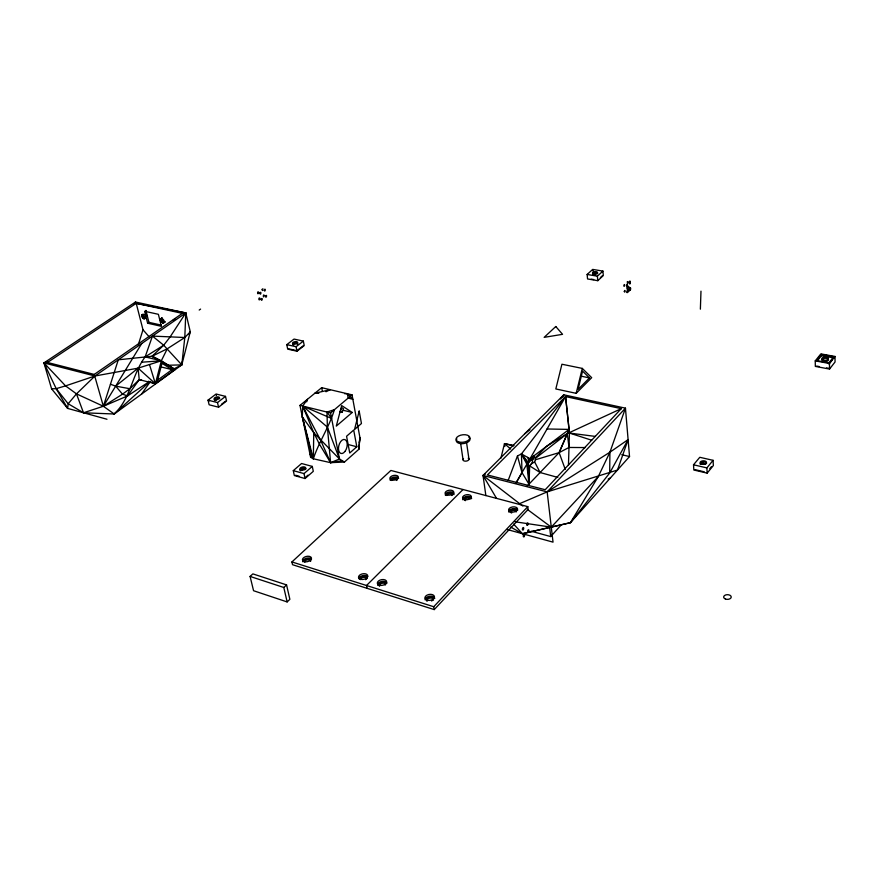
<?xml version="1.0" encoding="UTF-8"?>
<svg xmlns="http://www.w3.org/2000/svg" width="879" height="879" viewBox="0 0 879 879"><rect width="100%" height="100%" fill="white"/><g stroke="black" fill="none" stroke-linecap="round" stroke-linejoin="round"><path stroke-width="1.32" d="M510.743 527.07L522.445 533.718L570.427 522.686L609.674 473.023L609.927 452.202L625.452 408.164L563.758 394.803L483.032 475.451L485.867 495.613M342.261 460.684L330.603 462.662L327.384 427.117L326.988 412.053L334.416 409.68C329.317 426.798 318.956 441.796 313.331 458.783L310.606 457.311L299.981 405.406L321.67 387.683L352.029 394.847L359.95 437.709L358.764 449.367L344.48 462.024L330.603 462.662L313.331 458.783L313.759 432.71L302.695 406.076L307.452 399.308L306.716 401.813M358.819 446.092L358.764 449.367L359.918 437.544M568.46 465.002L569.438 433.05L565.571 396.572L621.277 408.658L545.211 489.724L487.373 474.946L565.571 396.572L569.438 433.05L591.666 440.214M700.376 309.177L700.981 291.158M534.377 457.146L533.784 455.915L532.707 459.343A2.846 1.34 -76.5 0 0 532.63 462.002L529.685 465.903L528.982 484.164L527.136 486.098M47.741 361.467L43.95 362.906L56.19 388.639L68.177 403.758L83.494 412.778L114.215 413.998L181.788 364.884L184.799 337.514L185.788 312.935L135.487 302.035L43.95 362.906L51.597 388.848L67.628 408.405L106.985 419.25M141.64 315.583C146.705 310.309 145.98 325.34 141.64 315.583L142.98 314.221L141.684 315.089M585.249 447.565L568.999 447.466L559.121 452.63L528.982 484.164L528.224 463.958L530.048 458.728L565.571 396.572L521.434 453.938L526.851 464.211L529.685 465.903L532.85 462.42A2.846 1.34 -76.5 0 0 535.322 459.805L535.234 457.871L546.65 446.268L567.296 433.578L621.277 408.658M160.363 319.747C160.945 316.671 164.977 320.154 164.197 322.186L162.857 322.934L160.648 320.89L160.363 319.747L162.186 317.704L160.604 318.857M627.782 282.577L627.397 281.544L627.419 283.39M527.708 457.421L529.18 461.827L532.707 459.343L533.784 455.915M576.174 393.331L582.294 368.4L561.923 364.236L555.825 388.957L576.174 393.331L591.688 377.673L582.294 368.4M500.898 458.168L504.502 443.609L513.874 445.576M173.218 369.224L181.788 364.884L190.282 331.779L185.788 312.935L136.223 303.343L47.466 362.467L43.95 362.906L65.551 385.881L76.484 393.869L103.37 406.263L114.215 413.998L149.188 382.2M47.466 362.467L94.251 374.432L103.37 406.263L122.544 394.155L129.839 388.727L139.234 379.651L155.396 383.738L161.34 360.797L152.045 356.27L118.291 359.808L103.37 406.263L83.494 412.778L76.484 393.869L94.976 375.992L185.788 312.935L182.371 313.363L136.223 303.343L135.487 302.035L133.894 304.178M148.386 381.244L155.396 383.738L157.605 380.146L161.967 363.291L161.34 360.797L145.145 356.885C131.938 374.586 130.861 398.429 114.215 413.998M138.19 345.095L142.991 329.779L136.223 303.343M496.558 498.415L483.032 475.451L547.156 491.888L609.927 452.202L628.111 439.61L617.487 470.034L547.156 491.888L519.621 503.645L483.032 475.451L485.329 474.067M189.205 334.24L190.282 331.779L184.799 337.514L152.441 336.097L145.145 356.885L163.692 345.216L169.999 337.107L185.788 312.935M342.206 412.24L343.513 408.768L341.788 407.625L340.481 411.108L342.206 412.24L339.657 411.625M508.216 480.275L517.456 455.97L521.434 453.938L530.048 458.728L532.707 459.343M258.723 293.07C257.162 295.663 257.228 290.136 258.767 292.278M547.035 428.985L569.131 429.402L559.121 452.63L565.263 469.397M562.637 397.22L563.758 394.803L560.516 399M359.269 442.576L359.95 437.709M513.622 524.082L522.445 533.718L570.427 522.686L598.258 476.583L609.927 452.202M161.351 360.72L167.296 348.754L184.799 337.514M624.584 285.983C623.09 287.686 624.332 282.73 624.749 285.236M259.975 299.354C258.415 301.563 258.525 296.487 260.041 298.322M609.674 473.023L628.111 439.61M516.061 483.054L522.038 472.66L521.434 453.938L528.598 462.739M515.896 483.01L526.851 464.211L528.224 463.958L521.434 453.938M141.706 343.546L103.37 406.263L127.521 395.935L148.936 381.871M627.573 290.773C627.419 286.785 624.057 281.983 630.188 288.18L627.221 290.927L627.024 292.63L627.529 290.74L630.54 289.652L630.529 287.851L630.287 289.817M628.056 289.048C626.804 290.323 627.551 286.224 628.276 287.851M141.486 394.177L150.441 381.442M51.597 388.848L56.19 388.639L65.551 385.881L94.976 375.992L138.091 368.158L155.396 383.738L175.086 369.433L161.34 360.797L138.091 368.158L139.234 379.651L127.521 395.935L122.544 394.155L115.676 386.134L110.446 384.233M829.523 369.059L835.05 361.994L835.017 356.467L820.854 353.885L815.251 360.873L815.327 366.4L829.523 369.059L829.479 363.499L835.017 356.467M828.93 362.829L833.753 356.72L821.425 354.468L816.558 360.544L828.93 362.829L828.941 364.027M829.743 363.005L832.149 359.95M817.393 360.731L821.447 355.665L821.425 354.468M629.88 282.071C628.935 289.07 632.968 274.567 626.804 285.016M709.803 468.628L711.342 466.738M707.166 473.133L713.352 465.551L713.078 460.332L699.783 457.289L693.52 464.782L693.839 470.012L707.166 473.133L706.881 467.892L713.078 460.332M76.484 393.869L68.177 403.758L67.628 408.405L56.19 388.639M570.427 522.686L629.529 456.542L625.452 408.164L547.156 491.888L553.034 542.145L506.974 529.455M531.125 531.213L550.726 536.575L561.505 524.587M515.006 521.785L551.276 527.158L598.258 476.583M434.226 609.597L528.147 509.391L527.796 506.634L390.88 470.452L291.916 561.945L292.531 564.703L434.226 609.597L433.743 606.73L527.796 506.634M589.479 377.904L578.063 389.408L582.557 371.103L589.479 377.904L580.634 376.069M463.024 489.526L366.499 585.502L367.048 588.315M287.136 601.928L289.872 599.324L286.565 584.898L252.866 573.888L250.086 576.426L253.559 590.721L287.136 601.928L283.807 587.491L250.086 576.426M168.372 365.246L181.788 364.884L163.692 345.216L152.045 356.27L158.956 360.225M627.485 292.553L630.419 289.762M283.807 587.491L286.565 584.898M600.39 277.544L602.313 275.775M597.797 280.687L603.313 275.577L602.917 271.095L592.688 269.403L587.128 274.457L587.557 278.951L597.797 280.687L597.39 276.182L602.917 271.095M263.865 296.805C262.986 297.926 263.26 292.982 264.447 295.762M356.808 446.752L349.743 452.993L346.568 436.248L353.699 430.051L356.808 446.752L347.688 444.4M305.057 478.539L313.298 471.342L312.287 466.408L301.574 463.508L293.289 470.639L294.333 475.561L305.057 478.539L304.024 473.594L312.287 466.408M305.958 476.934L308.002 475.143M357.171 427.04L357.863 426.436M300.75 470.803L302.794 469.023L305.123 469.661M310.606 457.311L312.32 455.827M352.237 412.471L336.283 426.117L341.678 405.582L352.237 412.471L343.03 410.229M299.981 405.406L330.548 412.932L352.029 394.847M138.091 368.158L115.676 386.134L129.839 388.727M524.785 433.732L529.96 429.666M535.355 458.431L567.296 433.578M297.959 349.864L303.2 345.799M297.014 351.215L304.244 345.601L303.343 341.107L294.047 339.074L286.785 344.645L287.708 349.139L297.014 351.215L296.102 346.7L303.343 341.107M221.497 404.296L225.485 401.22M218.574 407.208L226.584 401.011L225.507 396.374L216.08 394.012L208.026 400.165L209.136 404.79L218.574 407.208L217.476 402.56L208.026 400.165M217.476 402.56L225.507 396.374M215.3 400.681L217.289 399.154M530.048 458.728L569.131 429.402L559.121 452.63L535.322 459.805M157.605 380.146L172.086 369.63L175.086 369.433L162.417 362.192M262.656 290.564L261.81 289.576L262.931 288.773M199.203 310.056L200.588 309.089M163.714 322.846L165.098 321.868M94.251 374.432L182.371 313.363M160.967 321.472L162.252 320.582L161.659 318.857M161.373 321.989L162.67 321.11L164.999 321.956M161.846 322.428L163.142 321.538M162.351 322.747L163.637 321.868M162.857 322.934L164.142 322.044M163.318 322.967L164.604 322.077M160.417 319.253L161.703 318.363M160.439 320.308L161.736 319.418M160.648 320.89L161.934 320M147.628 323.219L161.373 326.318L158.385 314.308L144.595 311.265L147.628 323.219L148.914 322.34L161.406 325.142M143.123 318.242L144.409 317.374L145.398 317.868L144.112 318.736M143.618 318.561L144.903 317.682M141.728 316.132L142.925 314.704M141.926 316.715L143.013 315.264M142.244 317.286L143.541 316.418L143.222 315.847M142.651 317.813L144.409 317.374M608.169 479.121L610.553 477.78M167.296 348.754L152.045 356.27L158.78 359.983M325.944 391.748L330.196 389.694L314.836 393.265L318.791 393.276M171.504 371.081L175.086 369.433L171.372 368.532M326.988 412.053L331.625 418.459L302.695 406.076L302.321 416.833L313.759 432.71L319.363 444.06L330.603 462.662L339.481 459.014L344.48 462.024M46.598 362.236L43.95 362.906L94.976 375.992M141.816 362.203L161.34 360.797M344.634 393.693L347.37 393.748L352.864 399.33L348.205 398.077L347.37 393.748M139.234 379.651L141.497 379.794M569.581 433.094L595.424 436.423M595.962 274.709L593.424 274.281L593.215 271.941M587.128 274.457L597.39 276.182M591.149 279.137L593.699 279.566M821.447 355.665L833.753 357.907M822.722 360.203L826.414 360.884M815.251 360.873L829.479 363.499M816.635 366.071L819.107 366.532M826.513 367.916L828.974 368.378M286.785 344.645L296.102 346.7M288.817 348.875L296.915 350.677M701.409 462.793L704.068 463.409M700.563 463.134L705.694 464.321M693.52 464.782L706.881 467.892M695.146 469.672L704.156 471.781M621.739 454.718L629.529 456.542M504.865 446.422L504.502 443.609L513.622 445.818M160.923 366.906L172.086 369.63L161.967 363.291M293.289 470.639L304.024 473.594M529.685 465.903L540.113 472.528L557.813 477.418M295.608 475.242L299.102 476.209M291.916 561.945L433.743 606.73M161.033 361.214L168.889 365.543M468.188 458.157L468.639 458.464A2.989 1.637 -8.2 0 1 467.024 460.937A2.989 1.637 -8.2 0 1 463.112 460.135L460.728 444.005M519.621 503.645L522.895 506.084M527.257 509.326L551.276 527.158M152.441 336.097L163.692 345.216M504.502 443.609L510.633 449.026M310.001 454.322L313.331 458.783L313.232 456.322M330.548 412.932L339.481 459.014L313.759 432.71M142.991 329.779L149.133 336.8M534.597 461.805L540.113 472.528M330.603 462.662L320.857 440.72L302.695 406.076L327.384 427.117L339.481 459.014M146.463 315.495L146.672 316.077L145.892 310.397L148.914 322.34M149.485 364.554L155.396 383.738M517.456 455.97L521.983 472.572L528.982 484.164L526.851 464.211M313.331 458.783L302.321 416.833L311.99 456.267M161.165 319.429L161.758 321.824M209.213 399.879L209.444 400.879M216.201 394.539L216.443 395.528M321.67 387.683L322.318 391.045M466.507 442.236L468.979 459.256M567.329 433.567L568.999 447.466M549.661 527.521L550.726 536.575M593.017 269.809L593.105 270.776M181.766 362.192L181.788 364.884M533.267 458.058A2.846 1.34 -76.5 0 1 535.234 457.871M173.185 320.275A5.219 3.142 54 0 1 175.47 319.352M391.748 480.165A3.076 1.692 -10.1 0 1 394.462 478.703A3.076 1.692 -10.1 0 1 397.352 479.33M366.95 578.624A3.362 2.022 -11.7 0 0 363.565 577.349A3.362 2.022 -11.7 0 0 360.368 579.602A3.362 2.022 -11.6 0 1 363.368 576.327A3.362 2.022 -11.6 0 1 366.587 578.679M446.884 495.152A3.142 1.769 -8.7 0 1 449.598 493.635A3.142 1.769 -8.7 0 1 452.619 494.295M310.759 561.044A3.296 1.923 -13 0 0 307.551 559.824A3.296 1.923 -13 0 0 304.343 562A3.296 1.923 -13 0 1 307.342 558.824A3.296 1.923 -13 0 1 310.331 561.077M391.682 480.483A3.076 1.692 -10.1 0 1 394.286 477.736A3.076 1.692 -10.1 0 1 397.297 479.648M396.934 480.088A3.076 1.692 -10.1 0 1 396.407 480.483M366.169 579.195A3.362 2.022 -11.6 0 1 365.576 579.668M446.917 495.503A3.142 1.769 -8.7 0 1 449.455 492.658A3.142 1.769 -8.7 0 1 452.663 494.646M452.311 495.108A3.142 1.769 -8.7 0 1 451.784 495.514M390.243 480.363A4.296 2.373 -10.1 0 1 393.682 477.165A4.296 2.373 -10.1 0 1 398.626 478.484M445.455 495.448A4.395 2.483 -8.7 0 1 449.784 491.899A4.395 2.483 -8.7 0 1 453.894 494.668M358.852 578.668A4.714 2.824 -11.6 0 1 362.73 575.635A4.714 2.824 -11.6 0 1 367.708 576.624M302.837 561.802A4.615 2.681 -13 0 1 306.167 558.319A4.615 2.681 -13 0 1 311.518 559.11M592.655 273.666A2.538 1.143 -5.6 0 1 595.709 272.578A2.538 1.143 -5.6 0 1 597.577 273.819M593.38 274.72A2.538 1.143 -5.6 0 1 592.962 274.512M300.288 470.617A2.989 1.593 -12.1 0 1 300.102 470.232M300.102 469.815A2.989 1.593 -12.1 0 1 303.024 467.969A2.989 1.593 -12.1 0 1 305.936 468.936M297.629 343.953A2.604 1.209 -11.2 0 1 297.289 344.282M293.685 345.062A2.604 1.209 -11.2 0 1 293.223 344.898M292.729 344.063A2.604 1.209 -11.2 0 1 295.289 342.612A2.604 1.209 -11.2 0 1 297.816 343.293M214.784 400.428A2.747 1.329 -13.1 0 1 216.102 398.154A2.747 1.329 -13.1 0 1 219.695 398.681M700.365 464.365A3.197 1.769 -2.3 0 1 702.684 461.98A3.197 1.769 -2.3 0 1 706.562 463.442M464.343 499.668A3.164 1.802 -8.3 0 1 467.068 498.14A3.164 1.802 -8.3 0 1 470.122 498.8M510.38 511.974A3.23 1.868 -7.1 0 1 513.094 510.413A3.23 1.868 -7.1 0 1 516.27 511.095M379.256 586.018A3.384 2.055 -11.2 0 1 381.563 583.403A3.384 2.055 -11.2 0 1 385.595 584.008M426.787 601.005A3.45 2.143 -9.9 0 1 429.908 598.105A3.45 2.143 -9.9 0 1 433.556 600.005M465.507 500.623A3.164 1.802 -8.3 0 1 464.409 500.041M464.123 499.624A3.164 1.802 -8.3 0 1 466.914 497.151A3.164 1.802 -8.3 0 1 470.342 498.69M516.423 511.49A3.23 1.868 -7.1 0 1 516.083 511.974M511.677 512.973A3.23 1.868 -7.1 0 1 511.018 512.732M510.216 511.941A3.23 1.868 -7.1 0 1 512.962 509.402A3.23 1.868 -7.1 0 1 516.544 510.996M385.518 584.557A3.384 2.055 -11.2 0 1 385.112 585.084M379.794 585.875A3.384 2.055 -11.2 0 1 381.365 582.37A3.384 2.055 -11.2 0 1 385.705 584.008M427.403 600.884A3.45 2.143 -9.9 0 1 427.491 597.962A3.45 2.143 -9.9 0 1 432.105 597.28A3.45 2.143 -9.9 0 1 432.82 600.082M432.237 600.566A3.45 2.143 -9.9 0 1 431.49 600.961M377.717 585.326A4.747 2.879 -11.2 0 1 381.53 581.502A4.747 2.879 -11.2 0 1 386.947 583.195M425.194 599.917A4.835 2.989 -9.9 0 1 429.6 596.215A4.835 2.989 -9.9 0 1 434.753 598.434M508.963 512.226A4.516 2.615 -7.1 0 1 512.237 508.787A4.516 2.615 -7.1 0 1 517.687 510.238M462.87 499.81A4.428 2.516 -8.3 0 1 466.958 496.426A4.428 2.516 -8.3 0 1 471.583 498.69M468.804 437.116A6.966 3.736 -8.2 0 1 468.035 442.016A6.966 3.736 -8.2 0 1 459.168 443.346A6.966 3.736 -8.2 0 1 456.882 438.907M463.046 459.717A2.989 1.637 -8.2 0 1 463.508 458.86M624.299 291.367C624.98 294.234 625.562 288.169 624.299 291.367M259.81 293.19C260.81 296.619 261.678 289.927 259.81 293.19M264.161 290.048C265.106 293.498 266.062 286.84 264.161 290.048M261.14 299.201C261.711 302.881 263.293 296.322 261.14 299.201M265.491 296.091C266.007 299.794 267.677 293.289 265.491 296.091M359.181 411.097L354.534 429.523L361.456 423.513L359.181 411.097M555.792 326.516L544.156 337.349L562.56 334.328L555.792 326.516M725.505 599.06A3.802 2.362 -0.3 0 0 731.24 597.05A3.802 2.362 -0.3 0 0 725.593 594.973A3.802 2.362 -0.3 0 0 725.505 599.06M528.455 531.938A1.275 0.593 -75.2 0 0 528.686 529.828A1.275 0.593 -75.2 0 0 527.609 531.235A1.275 0.593 -75.2 0 0 528.455 531.938M523.357 529.576A1.286 0.593 -75.2 0 0 523.412 527.543A1.286 0.593 -75.2 0 0 522.39 529.202A1.286 0.593 -75.2 0 0 523.357 529.576M524.148 536.553A1.286 0.593 -75.1 0 0 524.367 534.443A1.286 0.593 -75.1 0 0 523.28 535.893A1.286 0.593 -75.1 0 0 524.148 536.553M527.664 524.917A1.275 0.593 -75.3 0 0 527.73 522.873A1.275 0.593 -75.3 0 0 526.708 524.51A1.275 0.593 -75.3 0 0 527.664 524.917M345.018 451.399A7.219 4.109 -75.3 0 0 345.062 439.643A7.219 4.109 -75.3 0 0 338.47 448.433A7.219 4.109 -75.3 0 0 345.018 451.399M391.726 480A4.307 2.362 -10.1 0 0 398.385 477.407A4.307 2.362 -10.1 0 0 392.32 475.803A4.307 2.362 -10.1 0 0 391.726 480M447.18 495.064A4.406 2.483 -8.7 0 0 453.795 492.284A4.406 2.483 -8.7 0 0 447.312 490.724A4.406 2.483 -8.7 0 0 447.18 495.064M360.423 579.261A4.714 2.824 -11.6 0 0 367.763 576.261A4.714 2.824 -11.6 0 0 361.214 574.229A4.714 2.824 -11.6 0 0 360.423 579.261M305.233 561.813A4.615 2.681 -13 0 0 311.463 558A4.615 2.681 -13 0 0 304.2 557.286A4.615 2.681 -13 0 0 305.233 561.813M593.83 273.885A2.538 1.143 -5.6 0 0 597.566 272.545A2.538 1.143 -5.6 0 0 593.699 271.908A2.538 1.143 -5.6 0 0 593.83 273.885M301.003 470.078A2.989 1.593 -12.1 0 0 305.716 468.298A2.989 1.593 -12.1 0 0 301.673 467.199A2.989 1.593 -12.1 0 0 301.003 470.078M293.498 344.085A2.604 1.209 -11.2 0 0 297.607 342.645A2.604 1.209 -11.2 0 0 294.102 341.887A2.604 1.209 -11.2 0 0 293.498 344.085M215.619 399.703A2.747 1.329 -13.1 0 0 219.464 397.693A2.747 1.329 -13.1 0 0 215.245 397.429A2.747 1.329 -13.1 0 0 215.619 399.703M701.255 463.969A3.197 1.769 -2.3 0 0 706.463 462.783A3.197 1.769 -2.3 0 0 702.211 460.926A3.197 1.769 -2.3 0 0 701.255 463.969M379.31 585.194A4.747 2.868 -11.2 0 0 386.672 582.151A4.747 2.868 -11.2 0 0 380.014 580.096A4.747 2.868 -11.2 0 0 379.31 585.194M427.612 600.313A4.835 2.989 -9.8 0 0 434.446 596.621A4.835 2.989 -9.8 0 0 426.941 595.182A4.835 2.989 -9.8 0 0 427.612 600.313M510.798 511.93A4.527 2.604 -7.1 0 0 517.599 509.15A4.527 2.604 -7.1 0 0 510.908 507.381A4.527 2.604 -7.1 0 0 510.798 511.93M464.464 499.536A4.439 2.516 -8.3 0 0 471.331 496.954A4.439 2.516 -8.3 0 0 465.035 495.108A4.439 2.516 -8.3 0 0 464.464 499.536M823.173 359.994A3.318 1.626 -0.7 0 0 828.436 358.819A3.318 1.626 -0.7 0 0 823.81 357.193A3.318 1.626 -0.7 0 0 823.173 359.994M823.194 361.192A3.318 1.626 -0.6 0 0 828.447 360.016A3.318 1.626 -0.6 0 0 823.821 358.39A3.318 1.626 -0.6 0 0 823.194 361.192M458.508 441.84A6.977 3.725 -8.2 0 0 469.76 438.445A6.977 3.725 -8.2 0 0 460.563 435.226A6.977 3.725 -8.2 0 0 458.508 441.84"/></g></svg>
